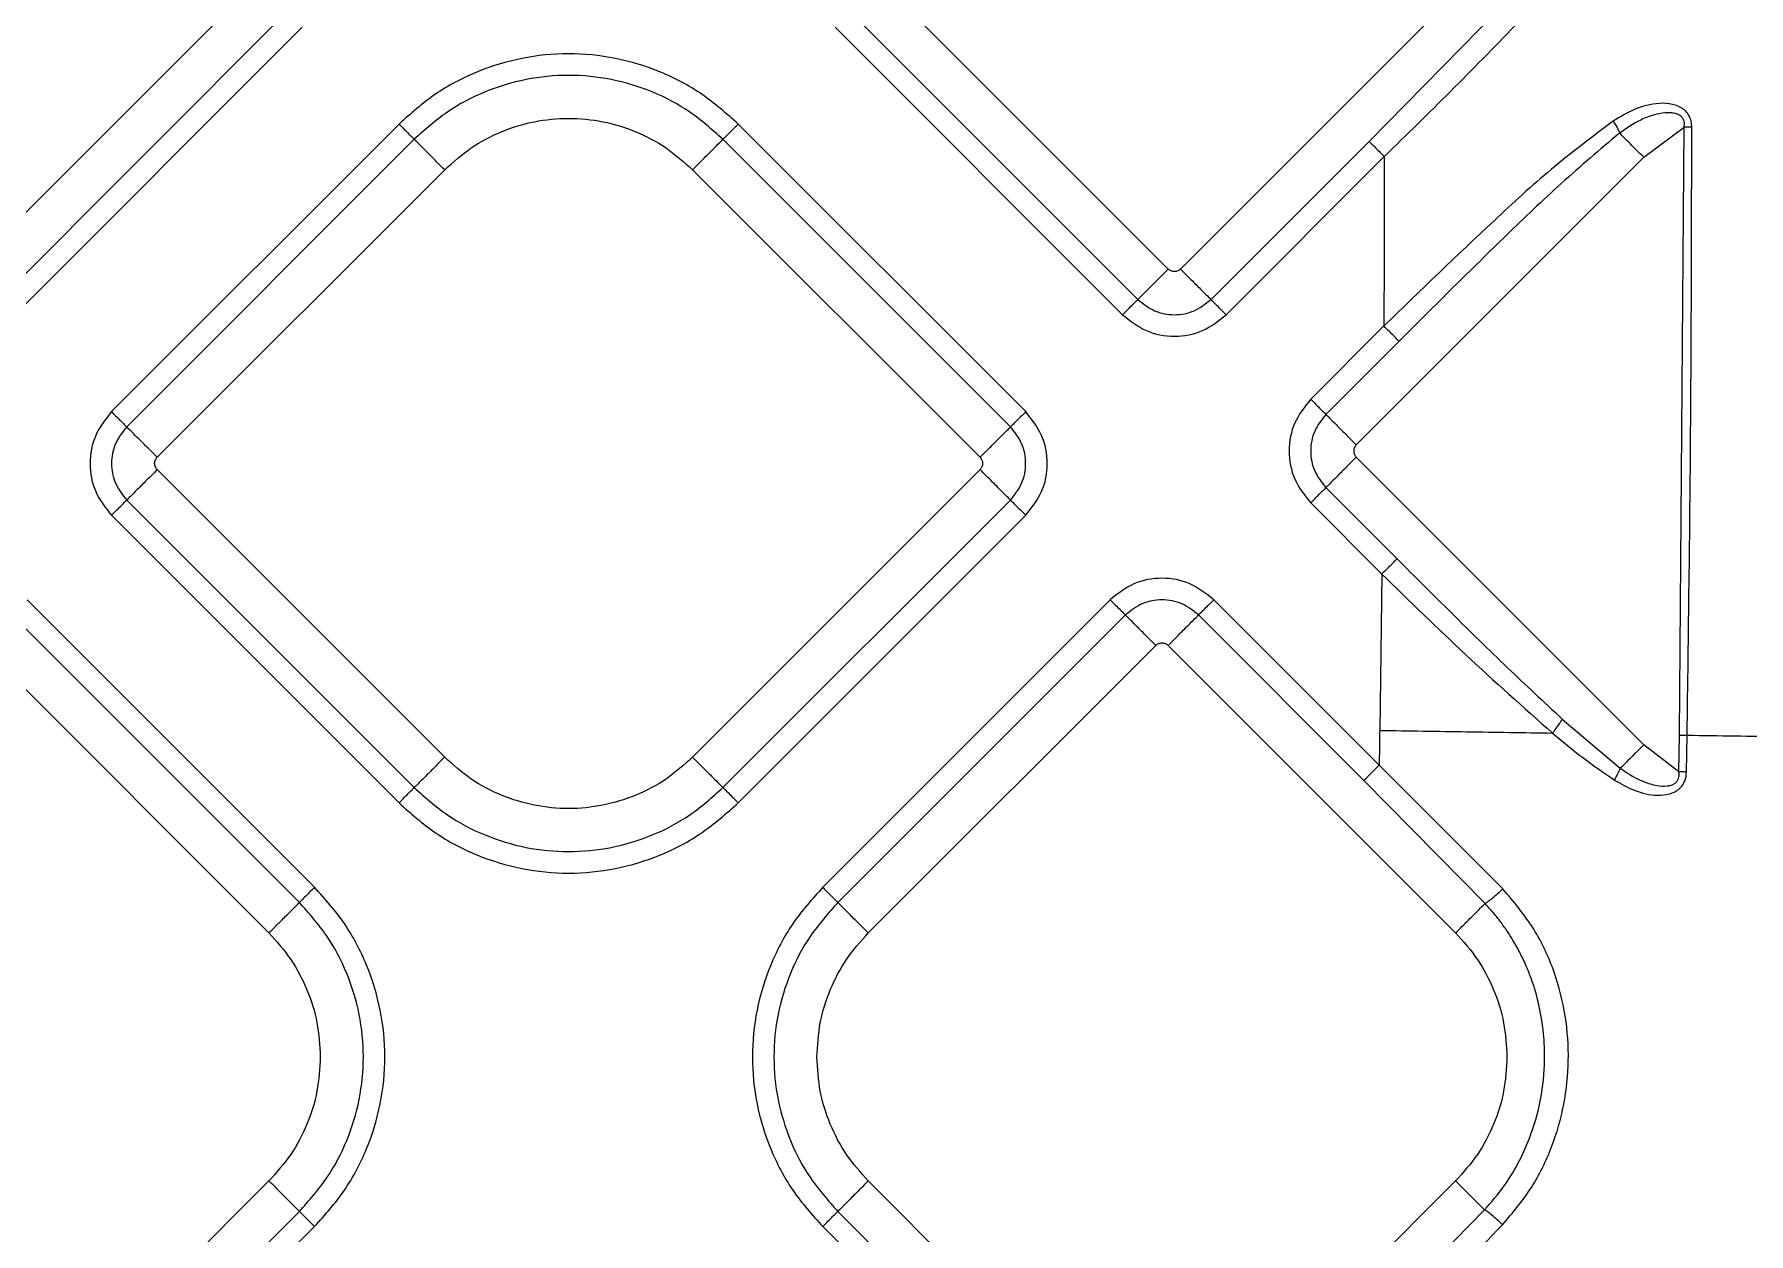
# Model space of a CAD drawing. Extents: x 939 to 1039, y 781 to 934.
# Drawn here: x 1003.182 to 1007.111, y 842.245 to 844.993 of the extents above; entities that cross this region are included whole.
import ezdxf

# ---------------------------------------------------------------- set-up
doc = ezdxf.new("R2010")
doc.units = 0
doc.header["$MEASUREMENT"] = 0
doc.layers.add('1', color=4, linetype='Continuous')

# ---------------------------------------------------------------- blocks, each defined once
blk = doc.blocks.new('Envoy')
at = {"layer": '1', "color": 3, "linetype": 'Continuous', "lineweight": 25}
for p, q in [((65.0379, 45.9394), (64.379, 45.2805)), ((67.1273, 45.2806), (66.4684, 45.9394)), ((67.8144, 45.9394), (67.1556, 45.2806)), ((64.4488, 45.2108), (65.1076, 45.8696)), ((66.3987, 45.8697), (67.0576, 45.2108)), ((67.5877, 45.5732), (67.8815, 45.8723)), ((64.4837, 45.176), (65.1425, 45.8348)), ((66.3639, 45.8348), (67.0227, 45.176)), ((65.3645, 45.6128), (64.7057, 44.9539)), ((65.3994, 45.5779), (64.7405, 44.9191)), ((66.7658, 44.9191), (66.1069, 45.5779)), ((66.8006, 44.9539), (66.1418, 45.6128)), ((68.2171, 45.5367), (68.3095, 45.6057)), ((68.2988, 44.213), (68.3095, 45.6057)), ((67.2253, 45.2108), (67.5877, 45.5732)), ((67.2602, 45.176), (67.6225, 45.5384)), ((64.8102, 44.8493), (65.4691, 45.5082)), ((66.0372, 45.5082), (66.696, 44.8493)), ((67.5583, 44.8778), (68.2171, 45.5367)), ((67.6214, 45.1502), (67.4537, 44.9825)), ((67.6563, 45.1153), (67.4886, 44.9476)), ((67.5583, 44.8496), (68.2171, 44.1907)), ((65.4691, 44.1622), (64.8102, 44.8211)), ((66.696, 44.8211), (66.0372, 44.1622)), ((64.7405, 44.7513), (65.3994, 44.0925)), ((66.1069, 44.0925), (66.7658, 44.7513)), ((67.4886, 44.7798), (67.6516, 44.6168)), ((64.7057, 44.7165), (65.3645, 44.0576)), ((66.1418, 44.0576), (66.8006, 44.7165)), ((67.4537, 44.745), (67.6168, 44.5819)), ((67.6168, 44.5819), (67.6119, 44.2237)), ((65.171, 43.8641), (64.5122, 44.5229)), ((66.9942, 44.5229), (66.3354, 43.8641)), ((67.6107, 44.1439), (67.2317, 44.5229)), ((65.1361, 43.8293), (64.4773, 44.4881)), ((67.029, 44.4881), (66.3702, 43.8292)), ((67.5758, 44.109), (67.1968, 44.4881)), ((64.4076, 44.4184), (65.0664, 43.7595)), ((66.4399, 43.7595), (67.0988, 44.4183)), ((67.127, 44.4183), (67.7859, 43.7595)), ((68.0301, 44.2497), (68.1633, 44.1369)), ((68.2975, 44.1286), (68.2988, 44.213)), ((68.3151, 44.1283), (68.3164, 44.2127)), ((68.2975, 44.1286), (68.2171, 44.1907)), ((67.8942, 43.8604), (67.6107, 44.1439)), ((67.8533, 43.8269), (67.5758, 44.109)), ((65.0664, 43.1914), (64.4076, 42.5326)), ((67.0988, 42.5325), (66.4399, 43.1914)), ((67.7859, 43.1914), (67.127, 42.5325)), ((64.4773, 42.4628), (65.1361, 43.1217)), ((66.3702, 43.1216), (67.029, 42.4628)), ((67.4734, 42.7395), (67.8522, 43.125)), ((64.5122, 42.428), (65.171, 43.0868)), ((66.3354, 43.0868), (66.9942, 42.428))]:
    blk.add_line(p, q, dxfattribs=at)
for points, knots in [([(67.6225, 45.5384), (67.6733, 45.588), (67.7748, 45.6871), (67.8734, 45.7882), (67.9226, 45.8387)], [0, 0, 0, 0, 0.500613, 1, 1, 1, 1]), ([(66.1418, 45.6128), (66.1149, 45.6367), (66.0611, 45.6847), (65.9647, 45.735), (65.8611, 45.7667), (65.7531, 45.7773), (65.6452, 45.7667), (65.5416, 45.735), (65.4451, 45.6847), (65.3914, 45.6367), (65.3645, 45.6128)], [0, 0, 0, 0, 0.125, 0.250001, 0.375, 0.500001, 0.625, 0.750001, 0.875, 1, 1, 1, 1]), ([(66.1069, 45.5779), (66.0825, 45.5997), (66.0335, 45.6434), (65.9457, 45.6892), (65.8514, 45.718), (65.7531, 45.7276), (65.6549, 45.718), (65.5606, 45.6892), (65.4728, 45.6434), (65.4238, 45.5997), (65.3994, 45.5779)], [0, 0, 0, 0, 0.125, 0.25, 0.375, 0.500001, 0.625, 0.75, 0.875, 1, 1, 1, 1]), ([(68.3271, 45.6057), (68.327, 45.6093), (68.3266, 45.6167), (68.3235, 45.6276), (68.3175, 45.6381), (68.3084, 45.6471), (68.2965, 45.654), (68.2779, 45.66), (68.2432, 45.6616), (68.1959, 45.6492), (68.163, 45.6293), (68.1472, 45.6198)], [0, 0, 0, 0, 0.047705, 0.097134, 0.149806, 0.207484, 0.270757, 0.338458, 0.478596, 0.749578, 1, 1, 1, 1]), ([(65.4691, 45.5082), (65.4887, 45.5257), (65.528, 45.5608), (65.5986, 45.5975), (65.6742, 45.6207), (65.7531, 45.6284), (65.8321, 45.6207), (65.9077, 45.5975), (65.9783, 45.5608), (66.0176, 45.5257), (66.0372, 45.5082)], [0, 0, 0, 0, 0.125, 0.249999, 0.375, 0.499999, 0.625, 0.750001, 0.875, 1, 1, 1, 1]), ([(68.1472, 45.6198), (68.0994, 45.5837), (68.0051, 45.5127), (67.8316, 45.3533), (67.7053, 45.2312), (67.6214, 45.1502)], [0, 0, 0, 0, 0.257493, 0.507675, 1, 1, 1, 1]), ([(68.1472, 45.6198), (68.1503, 45.6147), (68.1566, 45.6044), (68.16, 45.5962), (68.1617, 45.5921)], [0, 0, 0, 0, 0.499995, 1, 1, 1, 1]), ([(68.3095, 45.6057), (68.3099, 45.6084), (68.3106, 45.6135), (68.3092, 45.6214), (68.3051, 45.6285), (68.2982, 45.6338), (68.2894, 45.6372), (68.2739, 45.6398), (68.2463, 45.6368), (68.2055, 45.6224), (68.1774, 45.6029), (68.1617, 45.5921)], [0, 0, 0, 0, 0.044297, 0.084212, 0.12786, 0.175635, 0.226668, 0.286496, 0.438956, 0.687157, 1, 1, 1, 1]), ([(65.3645, 45.6128), (65.3686, 45.6086), (65.3769, 45.6003), (65.3877, 45.5895), (65.396, 45.5812), (65.3983, 45.579), (65.3994, 45.5779)], [0, 0, 0, 0, 0.250004, 0.500005, 0.749999, 1, 1, 1, 1]), ([(65.4691, 45.5082), (65.4608, 45.5164), (65.4443, 45.533), (65.4226, 45.5547), (65.406, 45.5713), (65.4016, 45.5757), (65.3994, 45.5779)], [0, 0, 0, 0, 0.249998, 0.499995, 0.74999, 1, 1, 1, 1]), ([(66.0372, 45.5082), (66.0455, 45.5164), (66.062, 45.533), (66.0837, 45.5547), (66.1003, 45.5713), (66.1047, 45.5757), (66.1069, 45.5779)], [0, 0, 0, 0, 0.249998, 0.499995, 0.74999, 1, 1, 1, 1]), ([(66.1418, 45.6128), (66.1377, 45.6086), (66.1294, 45.6003), (66.1186, 45.5895), (66.1103, 45.5812), (66.108, 45.579), (66.1069, 45.5779)], [0, 0, 0, 0, 0.250004, 0.500005, 0.749999, 1, 1, 1, 1]), ([(68.1617, 45.5921), (68.1168, 45.5542), (68.0278, 45.4791), (67.9027, 45.3587), (67.7791, 45.2378), (67.6977, 45.1566), (67.6563, 45.1153)], [0, 0, 0, 0, 0.254996, 0.505178, 0.748573, 1, 1, 1, 1]), ([(68.2171, 45.5367), (68.2118, 45.542), (68.2012, 45.5526), (68.1861, 45.5677), (68.1724, 45.5814), (68.1653, 45.5885), (68.1617, 45.5921)], [0, 0, 0, 0, 0.249995, 0.500003, 0.74999, 1, 1, 1, 1]), ([(68.3271, 45.6057), (68.3243, 45.6057), (68.3185, 45.6057), (68.3125, 45.6057), (68.3095, 45.6057)], [0, 0, 0, 0, 0.500017, 1, 1, 1, 1]), ([(68.3164, 44.2127), (68.3196, 44.4449), (68.3259, 44.9092), (68.3267, 45.3735), (68.3271, 45.6057)], [0, 0, 0, 0, 0.500001, 1, 1, 1, 1]), ([(67.5877, 45.5732), (67.5888, 45.5721), (67.591, 45.5699), (67.5993, 45.5616), (67.6101, 45.5508), (67.6184, 45.5425), (67.6225, 45.5384)], [0, 0, 0, 0, 0.249999, 0.499998, 0.749986, 1, 1, 1, 1]), ([(67.6225, 45.5384), (67.6225, 45.4737), (67.6223, 45.3443), (67.6217, 45.2149), (67.6214, 45.1502)], [0, 0, 0, 0, 0.499999, 1, 1, 1, 1]), ([(67.1273, 45.2806), (67.119, 45.2723), (67.1024, 45.2557), (67.0808, 45.2341), (67.0642, 45.2175), (67.0598, 45.2131), (67.0576, 45.2108)], [0, 0, 0, 0, 0.249998, 0.499995, 0.74999, 1, 1, 1, 1]), ([(67.1556, 45.2806), (67.1535, 45.2789), (67.1493, 45.2757), (67.1414, 45.2742), (67.1335, 45.2757), (67.1293, 45.2789), (67.1273, 45.2806)], [0, 0, 0, 0, 0.250231, 0.500018, 0.749769, 1, 1, 1, 1]), ([(67.1556, 45.2806), (67.1638, 45.2723), (67.1804, 45.2557), (67.202, 45.2341), (67.2186, 45.2175), (67.2231, 45.2131), (67.2253, 45.2108)], [0, 0, 0, 0, 0.249999, 0.499997, 0.749989, 1, 1, 1, 1]), ([(67.0227, 45.176), (67.0268, 45.1801), (67.0351, 45.1884), (67.0459, 45.1992), (67.0542, 45.2075), (67.0564, 45.2097), (67.0576, 45.2108)], [0, 0, 0, 0, 0.2500013, 0.4999996, 0.7499994, 1, 1, 1, 1]), ([(67.0576, 45.2108), (67.0698, 45.2012), (67.0944, 45.1818), (67.1414, 45.1732), (67.1885, 45.1818), (67.213, 45.2012), (67.2253, 45.2108)], [0, 0, 0, 0, 0.2498651, 0.4999881, 0.7501231, 1, 1, 1, 1]), ([(67.2602, 45.176), (67.256, 45.1801), (67.2477, 45.1884), (67.2369, 45.1992), (67.2286, 45.2075), (67.2264, 45.2097), (67.2253, 45.2108)], [0, 0, 0, 0, 0.25001, 0.500005, 0.750002, 1, 1, 1, 1]), ([(67.0227, 45.176), (67.04, 45.1623), (67.0748, 45.1348), (67.1414, 45.1228), (67.2081, 45.1348), (67.2428, 45.1623), (67.2602, 45.176)], [0, 0, 0, 0, 0.250066, 0.49998, 0.749929, 1, 1, 1, 1]), ([(67.6563, 45.1153), (67.6552, 45.1164), (67.653, 45.1186), (67.6447, 45.1269), (67.6339, 45.1378), (67.6256, 45.146), (67.6214, 45.1502)], [0, 0, 0, 0, 0.250002, 0.500004, 0.749995, 1, 1, 1, 1]), ([(64.7057, 44.9539), (64.692, 44.9366), (64.6645, 44.9018), (64.6525, 44.8352), (64.6645, 44.7686), (64.692, 44.7338), (64.7057, 44.7165)], [0, 0, 0, 0, 0.250068, 0.499983, 0.74993, 1, 1, 1, 1]), ([(64.7057, 44.9539), (64.7098, 44.9498), (64.7181, 44.9415), (64.7289, 44.9307), (64.7372, 44.9224), (64.7394, 44.9202), (64.7405, 44.9191)], [0, 0, 0, 0, 0.250008, 0.500002, 0.749998, 1, 1, 1, 1]), ([(66.8006, 44.9539), (66.7965, 44.9498), (66.7882, 44.9415), (66.7774, 44.9307), (66.7691, 44.9224), (66.7669, 44.9202), (66.7658, 44.9191)], [0, 0, 0, 0, 0.250008, 0.500002, 0.749998, 1, 1, 1, 1]), ([(66.8006, 44.7165), (66.8143, 44.7338), (66.8418, 44.7686), (66.8538, 44.8352), (66.8418, 44.9018), (66.8143, 44.9366), (66.8006, 44.9539)], [0, 0, 0, 0, 0.250068, 0.499983, 0.74993, 1, 1, 1, 1]), ([(67.4537, 44.9825), (67.44, 44.9651), (67.4125, 44.9304), (67.4005, 44.8637), (67.4126, 44.7971), (67.44, 44.7623), (67.4537, 44.745)], [0, 0, 0, 0, 0.2500699, 0.5000165, 0.7499318, 1, 1, 1, 1]), ([(67.4537, 44.9825), (67.4579, 44.9783), (67.4661, 44.97), (67.4769, 44.9592), (67.4852, 44.9509), (67.4875, 44.9487), (67.4886, 44.9476)], [0, 0, 0, 0, 0.249996, 0.500001, 0.749997, 1, 1, 1, 1]), ([(67.4886, 44.9476), (67.4789, 44.9353), (67.4595, 44.9108), (67.451, 44.8637), (67.4595, 44.8166), (67.4789, 44.7921), (67.4886, 44.7798)], [0, 0, 0, 0, 0.249877, 0.500014, 0.750137, 1, 1, 1, 1]), ([(67.4886, 44.9476), (67.4908, 44.9454), (67.4952, 44.9409), (67.5118, 44.9243), (67.5334, 44.9027), (67.55, 44.8861), (67.5583, 44.8778)], [0, 0, 0, 0, 0.250009, 0.500004, 0.750002, 1, 1, 1, 1]), ([(64.7405, 44.9191), (64.7309, 44.9068), (64.7115, 44.8823), (64.7029, 44.8352), (64.7115, 44.7881), (64.7309, 44.7636), (64.7405, 44.7513)], [0, 0, 0, 0, 0.249863, 0.499986, 0.750123, 1, 1, 1, 1]), ([(64.8102, 44.8493), (64.802, 44.8576), (64.7854, 44.8742), (64.7638, 44.8958), (64.7472, 44.9124), (64.7427, 44.9168), (64.7405, 44.9191)], [0, 0, 0, 0, 0.249998, 0.499996, 0.749991, 1, 1, 1, 1]), ([(66.696, 44.8493), (66.7043, 44.8576), (66.7209, 44.8742), (66.7425, 44.8958), (66.7591, 44.9124), (66.7636, 44.9168), (66.7658, 44.9191)], [0, 0, 0, 0, 0.249998, 0.499996, 0.749991, 1, 1, 1, 1]), ([(66.7658, 44.7513), (66.7754, 44.7636), (66.7948, 44.7881), (66.8034, 44.8352), (66.7948, 44.8823), (66.7754, 44.9068), (66.7658, 44.9191)], [0, 0, 0, 0, 0.249863, 0.499986, 0.750123, 1, 1, 1, 1]), ([(67.5583, 44.8778), (67.5566, 44.8758), (67.5534, 44.8717), (67.552, 44.8637), (67.5534, 44.8558), (67.5566, 44.8516), (67.5583, 44.8496)], [0, 0, 0, 0, 0.249937, 0.499864, 0.749785, 1, 1, 1, 1]), ([(64.8102, 44.8211), (64.8086, 44.8231), (64.8054, 44.8273), (64.8039, 44.8352), (64.8054, 44.8431), (64.8086, 44.8473), (64.8102, 44.8493)], [0, 0, 0, 0, 0.25022, 0.5, 0.749782, 1, 1, 1, 1]), ([(66.696, 44.8493), (66.6977, 44.8473), (66.7009, 44.8431), (66.7024, 44.8352), (66.7009, 44.8273), (66.6977, 44.8231), (66.696, 44.8211)], [0, 0, 0, 0, 0.250218, 0.5, 0.74978, 1, 1, 1, 1]), ([(67.5583, 44.8496), (67.55, 44.8413), (67.5334, 44.8247), (67.5118, 44.8031), (67.4952, 44.7865), (67.4908, 44.7821), (67.4886, 44.7798)], [0, 0, 0, 0, 0.249998, 0.499996, 0.749991, 1, 1, 1, 1]), ([(64.8102, 44.8211), (64.802, 44.8128), (64.7854, 44.7962), (64.7638, 44.7746), (64.7472, 44.758), (64.7427, 44.7535), (64.7405, 44.7513)], [0, 0, 0, 0, 0.249998, 0.499996, 0.749991, 1, 1, 1, 1]), ([(66.7658, 44.7513), (66.7636, 44.7535), (66.7591, 44.758), (66.7425, 44.7746), (66.7209, 44.7962), (66.7043, 44.8128), (66.696, 44.8211)], [0, 0, 0, 0, 0.250009, 0.500004, 0.750002, 1, 1, 1, 1]), ([(64.7057, 44.7165), (64.7098, 44.7206), (64.7181, 44.7289), (64.7289, 44.7397), (64.7372, 44.748), (64.7394, 44.7502), (64.7405, 44.7513)], [0, 0, 0, 0, 0.250008, 0.500002, 0.749998, 1, 1, 1, 1]), ([(66.7658, 44.7513), (66.7669, 44.7502), (66.7691, 44.748), (66.7774, 44.7397), (66.7882, 44.7289), (66.7965, 44.7206), (66.8006, 44.7165)], [0, 0, 0, 0, 0.250002, 0.499998, 0.749992, 1, 1, 1, 1]), ([(67.4537, 44.745), (67.4579, 44.7491), (67.4661, 44.7574), (67.4769, 44.7682), (67.4852, 44.7765), (67.4875, 44.7787), (67.4886, 44.7798)], [0, 0, 0, 0, 0.249997, 0.500001, 0.749998, 1, 1, 1, 1]), ([(67.6168, 44.5819), (67.6209, 44.5861), (67.6292, 44.5943), (67.64, 44.6052), (67.6483, 44.6135), (67.6505, 44.6157), (67.6516, 44.6168)], [0, 0, 0, 0, 0.250005, 0.499996, 0.749998, 1, 1, 1, 1]), ([(67.6516, 44.6168), (67.6932, 44.5753), (67.7773, 44.4916), (67.9027, 44.3682), (67.9883, 44.2886), (68.0301, 44.2497)], [0, 0, 0, 0, 0.333505, 0.674404, 1, 1, 1, 1]), ([(67.2317, 44.5229), (67.2143, 44.5366), (67.1796, 44.5641), (67.1129, 44.5761), (67.0463, 44.5641), (67.0115, 44.5366), (66.9942, 44.5229)], [0, 0, 0, 0, 0.250066, 0.499985, 0.749929, 1, 1, 1, 1]), ([(67.6168, 44.5819), (67.6803, 44.5199), (67.8084, 44.3948), (67.9411, 44.2769), (68.0079, 44.2175)], [0, 0, 0, 0, 0.4961118, 1, 1, 1, 1]), ([(66.9942, 44.5229), (66.9983, 44.5188), (67.0066, 44.5105), (67.0174, 44.4997), (67.0257, 44.4914), (67.0279, 44.4892), (67.029, 44.4881)], [0, 0, 0, 0, 0.250011, 0.499996, 0.750002, 1, 1, 1, 1]), ([(67.1968, 44.4881), (67.1845, 44.4977), (67.16, 44.5171), (67.1129, 44.5257), (67.0659, 44.5171), (67.0413, 44.4977), (67.029, 44.4881)], [0, 0, 0, 0, 0.249861, 0.499985, 0.750122, 1, 1, 1, 1]), ([(67.2317, 44.5229), (67.2275, 44.5188), (67.2192, 44.5105), (67.2084, 44.4997), (67.2001, 44.4914), (67.1979, 44.4892), (67.1968, 44.4881)], [0, 0, 0, 0, 0.2500003, 0.4999973, 0.7499964, 1, 1, 1, 1]), ([(67.0988, 44.4183), (67.0905, 44.4266), (67.0739, 44.4432), (67.0523, 44.4648), (67.0357, 44.4814), (67.0313, 44.4858), (67.029, 44.4881)], [0, 0, 0, 0, 0.249999, 0.499997, 0.749989, 1, 1, 1, 1]), ([(67.127, 44.4183), (67.1353, 44.4266), (67.1519, 44.4432), (67.1735, 44.4648), (67.1901, 44.4814), (67.1946, 44.4858), (67.1968, 44.4881)], [0, 0, 0, 0, 0.249998, 0.499996, 0.749991, 1, 1, 1, 1]), ([(67.0988, 44.4183), (67.1008, 44.42), (67.105, 44.4232), (67.1129, 44.4247), (67.1208, 44.4232), (67.125, 44.42), (67.127, 44.4183)], [0, 0, 0, 0, 0.250231, 0.500018, 0.749769, 1, 1, 1, 1]), ([(68.0079, 44.2175), (68.0105, 44.2207), (68.0157, 44.2271), (68.0221, 44.236), (68.0273, 44.2439), (68.0291, 44.2478), (68.0301, 44.2497)], [0, 0, 0, 0, 0.250001, 0.499997, 0.750011, 1, 1, 1, 1]), ([(67.6119, 44.2237), (67.6117, 44.2104), (67.6113, 44.1838), (67.6109, 44.1572), (67.6107, 44.1439)], [0, 0, 0, 0, 0.499497, 1, 1, 1, 1]), ([(67.6119, 44.2237), (67.6784, 44.2227), (67.8114, 44.2206), (67.9424, 44.2186), (68.0079, 44.2175)], [0, 0, 0, 0, 0.500001, 1, 1, 1, 1]), ([(68.0079, 44.2175), (68.0306, 44.1986), (68.0765, 44.1603), (68.1252, 44.1268), (68.1499, 44.1098)], [0, 0, 0, 0, 0.493215, 1, 1, 1, 1]), ([(68.2988, 44.213), (68.3018, 44.213), (68.3078, 44.2129), (68.3136, 44.2128), (68.3164, 44.2127)], [0, 0, 0, 0, 0.499978, 1, 1, 1, 1]), ([(68.3164, 44.2127), (68.3895, 44.2116), (68.5356, 44.2093), (68.7391, 44.2062), (68.9275, 44.2032), (69.0971, 44.2006), (69.2461, 44.1983), (69.3716, 44.1963), (69.4743, 44.1947), (69.5205, 44.194), (69.5436, 44.1936)], [0, 0, 0, 0, 0.1249979, 0.2499975, 0.374997, 0.4999965, 0.6249951, 0.7499943, 0.874997, 1, 1, 1, 1]), ([(69.5436, 44.1936), (69.5412, 44.0632), (69.5364, 43.7971), (69.5192, 43.3916), (69.4872, 42.9737), (69.4332, 42.5463), (69.3555, 42.1374), (69.2533, 41.7511), (69.1285, 41.3913), (68.9715, 41.0396), (68.78, 40.7019), (68.5527, 40.3851), (68.2906, 40.0959), (67.9972, 39.84), (67.6783, 39.6208), (67.3414, 39.4393), (66.9952, 39.2931), (66.6476, 39.1771), (66.2837, 39.0796), (65.91, 38.9976), (65.5328, 38.9242), (65.1795, 38.8547), (64.8515, 38.7834), (64.6445, 38.7239), (64.545, 38.6952)], [0, 0, 0, 0, 0.0462551, 0.0943403, 0.1439009, 0.1948629, 0.2470733, 0.2914326, 0.3364306, 0.3819314, 0.4277941, 0.4738694, 0.520022, 0.5661172, 0.6119855, 0.6573836, 0.7019699, 0.7454071, 0.7874131, 0.8355949, 0.8810639, 0.9236626, 0.9632874, 1, 1, 1, 1]), ([(65.4691, 44.1622), (65.4608, 44.1539), (65.4443, 44.1374), (65.4226, 44.1157), (65.406, 44.0991), (65.4016, 44.0947), (65.3994, 44.0925)], [0, 0, 0, 0, 0.249998, 0.499995, 0.74999, 1, 1, 1, 1]), ([(66.0372, 44.1622), (66.0176, 44.1447), (65.9783, 44.1096), (65.9077, 44.0729), (65.8321, 44.0497), (65.7531, 44.042), (65.6742, 44.0497), (65.5986, 44.0729), (65.528, 44.1096), (65.4887, 44.1447), (65.4691, 44.1622)], [0, 0, 0, 0, 0.125, 0.249999, 0.375, 0.500001, 0.625, 0.750001, 0.875, 1, 1, 1, 1]), ([(66.0372, 44.1622), (66.0455, 44.1539), (66.062, 44.1374), (66.0837, 44.1157), (66.1003, 44.0991), (66.1047, 44.0947), (66.1069, 44.0925)], [0, 0, 0, 0, 0.249998, 0.499995, 0.74999, 1, 1, 1, 1]), ([(68.2171, 44.1907), (68.212, 44.1856), (68.2018, 44.1754), (68.1873, 44.1609), (68.174, 44.1476), (68.1669, 44.1405), (68.1633, 44.1369)], [0, 0, 0, 0, 0.250008, 0.500001, 0.750003, 1, 1, 1, 1]), ([(67.6107, 44.1439), (67.6065, 44.1397), (67.5982, 44.1315), (67.5874, 44.1206), (67.5791, 44.1123), (67.5769, 44.1101), (67.5758, 44.109)], [0, 0, 0, 0, 0.2500049, 0.4999964, 0.7499982, 1, 1, 1, 1]), ([(68.1499, 44.1098), (68.1528, 44.1147), (68.1585, 44.1246), (68.1617, 44.1328), (68.1633, 44.1369)], [0, 0, 0, 0, 0.500001, 1, 1, 1, 1]), ([(68.1499, 44.1098), (68.1648, 44.1013), (68.1958, 44.0836), (68.2397, 44.0734), (68.2714, 44.0762), (68.288, 44.0825), (68.2985, 44.0893), (68.3064, 44.098), (68.3134, 44.1108), (68.3144, 44.1214), (68.3151, 44.1283)], [0, 0, 0, 0, 0.253969, 0.525399, 0.663728, 0.730096, 0.792191, 0.849304, 0.902089, 1, 1, 1, 1]), ([(68.1633, 44.1369), (68.178, 44.1271), (68.2042, 44.1097), (68.2414, 44.0972), (68.2662, 44.0954), (68.2799, 44.098), (68.2878, 44.1015), (68.2937, 44.1068), (68.2971, 44.1132), (68.2984, 44.1207), (68.2978, 44.1258), (68.2975, 44.1286)], [0, 0, 0, 0, 0.317624, 0.566185, 0.708301, 0.767701, 0.822139, 0.866595, 0.908242, 0.951505, 1, 1, 1, 1]), ([(68.3151, 44.1283), (68.3122, 44.1283), (68.3065, 44.1284), (68.3005, 44.1285), (68.2975, 44.1286)], [0, 0, 0, 0, 0.500016, 1, 1, 1, 1]), ([(65.3645, 44.0576), (65.3686, 44.0618), (65.3769, 44.0701), (65.3877, 44.0809), (65.396, 44.0892), (65.3983, 44.0914), (65.3994, 44.0925)], [0, 0, 0, 0, 0.250004, 0.500005, 0.749999, 1, 1, 1, 1]), ([(65.3994, 44.0925), (65.4238, 44.0707), (65.4728, 44.027), (65.5606, 43.9812), (65.6549, 43.9524), (65.7531, 43.9428), (65.8514, 43.9524), (65.9457, 43.9812), (66.0335, 44.027), (66.0825, 44.0707), (66.1069, 44.0925)], [0, 0, 0, 0, 0.125, 0.25, 0.375, 0.499999, 0.625, 0.75, 0.875, 1, 1, 1, 1]), ([(66.1418, 44.0576), (66.1377, 44.0618), (66.1294, 44.0701), (66.1186, 44.0809), (66.1103, 44.0892), (66.108, 44.0914), (66.1069, 44.0925)], [0, 0, 0, 0, 0.250004, 0.500005, 0.749999, 1, 1, 1, 1]), ([(65.3645, 44.0576), (65.3914, 44.0336), (65.4451, 43.9857), (65.5416, 43.9354), (65.6452, 43.9037), (65.7531, 43.8931), (65.8611, 43.9037), (65.9647, 43.9354), (66.0611, 43.9857), (66.1149, 44.0336), (66.1418, 44.0576)], [0, 0, 0, 0, 0.125, 0.249999, 0.375, 0.499999, 0.625, 0.749999, 0.875, 1, 1, 1, 1]), ([(65.171, 43.8641), (65.1668, 43.86), (65.1586, 43.8517), (65.1477, 43.8409), (65.1394, 43.8326), (65.1372, 43.8304), (65.1361, 43.8293)], [0, 0, 0, 0, 0.250006, 0.499996, 0.749999, 1, 1, 1, 1]), ([(65.171, 43.0868), (65.195, 43.1137), (65.2429, 43.1675), (65.2932, 43.264), (65.3249, 43.3675), (65.3355, 43.4755), (65.3249, 43.5834), (65.2932, 43.687), (65.2429, 43.7835), (65.195, 43.8372), (65.171, 43.8641)], [0, 0, 0, 0, 0.125, 0.25, 0.375, 0.5, 0.625, 0.75, 0.875, 1, 1, 1, 1]), ([(66.3354, 43.8641), (66.3114, 43.8372), (66.2634, 43.7834), (66.2131, 43.6869), (66.1814, 43.5834), (66.1709, 43.4754), (66.1814, 43.3675), (66.2131, 43.2639), (66.2634, 43.1674), (66.3114, 43.1137), (66.3354, 43.0868)], [0, 0, 0, 0, 0.125, 0.25, 0.375, 0.5, 0.625, 0.75, 0.875, 1, 1, 1, 1]), ([(66.3354, 43.8641), (66.3395, 43.8599), (66.3478, 43.8517), (66.3586, 43.8408), (66.3669, 43.8325), (66.3691, 43.8303), (66.3702, 43.8292)], [0, 0, 0, 0, 0.250004, 0.500005, 0.749999, 1, 1, 1, 1]), ([(67.8942, 43.8604), (67.89, 43.8565), (67.8817, 43.8487), (67.8696, 43.8384), (67.8593, 43.8304), (67.8553, 43.828), (67.8533, 43.8269)], [0, 0, 0, 0, 0.250001, 0.500001, 0.749997, 1, 1, 1, 1]), ([(67.8936, 43.0911), (67.9169, 43.1187), (67.9625, 43.1728), (68.0083, 43.2677), (68.0366, 43.3662), (68.0471, 43.4677), (68.0401, 43.5703), (68.014, 43.6724), (67.9678, 43.7732), (67.9192, 43.8307), (67.8942, 43.8604)], [0, 0, 0, 0, 0.128081, 0.250892, 0.370837, 0.489917, 0.610022, 0.733229, 0.862154, 1, 1, 1, 1]), ([(65.0664, 43.7595), (65.0747, 43.7678), (65.0912, 43.7844), (65.1129, 43.806), (65.1295, 43.8226), (65.1339, 43.827), (65.1361, 43.8293)], [0, 0, 0, 0, 0.249998, 0.499997, 0.749989, 1, 1, 1, 1]), ([(65.1361, 43.1217), (65.158, 43.1462), (65.2016, 43.1951), (65.2474, 43.2829), (65.2763, 43.3772), (65.2859, 43.4755), (65.2763, 43.5737), (65.2474, 43.668), (65.2016, 43.7558), (65.158, 43.8048), (65.1361, 43.8293)], [0, 0, 0, 0, 0.125, 0.25, 0.375, 0.5, 0.625, 0.75, 0.875, 1, 1, 1, 1]), ([(66.3702, 43.8292), (66.3484, 43.8048), (66.3047, 43.7558), (66.2589, 43.668), (66.2301, 43.5737), (66.2205, 43.4754), (66.2301, 43.3772), (66.2589, 43.2829), (66.3047, 43.1951), (66.3484, 43.1461), (66.3702, 43.1216)], [0, 0, 0, 0, 0.125, 0.25, 0.375, 0.5, 0.625, 0.75, 0.875, 1, 1, 1, 1]), ([(66.4399, 43.7595), (66.4317, 43.7678), (66.4151, 43.7843), (66.3934, 43.806), (66.3768, 43.8226), (66.3724, 43.827), (66.3702, 43.8292)], [0, 0, 0, 0, 0.249998, 0.499995, 0.74999, 1, 1, 1, 1]), ([(67.7859, 43.7595), (67.7933, 43.7669), (67.8082, 43.7818), (67.8282, 43.8019), (67.8445, 43.8182), (67.8504, 43.824), (67.8533, 43.8269)], [0, 0, 0, 0, 0.2500056, 0.5000047, 0.75001, 1, 1, 1, 1]), ([(67.8522, 43.125), (67.8678, 43.1429), (67.8965, 43.176), (67.9299, 43.2312), (67.9601, 43.2968), (67.9829, 43.3765), (67.9913, 43.4584), (67.9885, 43.5298), (67.9787, 43.5921), (67.9641, 43.6431), (67.9484, 43.6831), (67.9344, 43.713), (67.9195, 43.7398), (67.9038, 43.7645), (67.8872, 43.7877), (67.8698, 43.8091), (67.8577, 43.8222), (67.8533, 43.8269)], [0, 0, 0, 0, 0.092013, 0.170419, 0.250001, 0.372689, 0.490288, 0.568224, 0.649688, 0.734815, 0.773878, 0.816734, 0.863409, 0.893045, 0.930488, 0.974841, 1, 1, 1, 1]), ([(65.0664, 43.7595), (65.0839, 43.7399), (65.119, 43.7006), (65.1556, 43.6301), (65.1796, 43.5544), (65.1826, 43.5018), (65.1841, 43.4755)], [0, 0, 0, 0, 0.249999, 0.5, 0.75, 1, 1, 1, 1]), ([(66.3223, 43.4754), (66.3238, 43.5017), (66.3267, 43.5543), (66.3508, 43.63), (66.3873, 43.7006), (66.4224, 43.7399), (66.4399, 43.7595)], [0, 0, 0, 0, 0.25, 0.499999, 0.750001, 1, 1, 1, 1]), ([(67.7859, 43.7595), (67.8034, 43.7399), (67.8385, 43.7006), (67.875, 43.63), (67.8991, 43.5543), (67.9021, 43.5017), (67.9035, 43.4754)], [0, 0, 0, 0, 0.250001, 0.500001, 0.750001, 1, 1, 1, 1]), ([(65.1841, 43.4755), (65.1826, 43.4492), (65.1796, 43.3966), (65.1556, 43.3209), (65.119, 43.2503), (65.0839, 43.2111), (65.0664, 43.1914)], [0, 0, 0, 0, 0.25, 0.5, 0.750001, 1, 1, 1, 1]), ([(66.4399, 43.1914), (66.4224, 43.211), (66.3873, 43.2503), (66.3508, 43.3208), (66.3267, 43.3965), (66.3238, 43.4491), (66.3223, 43.4754)], [0, 0, 0, 0, 0.25, 0.500001, 0.75, 1, 1, 1, 1]), ([(67.9035, 43.4754), (67.9021, 43.4491), (67.8991, 43.3965), (67.875, 43.3208), (67.8385, 43.2503), (67.8034, 43.211), (67.7859, 43.1914)], [0, 0, 0, 0, 0.249999, 0.499999, 0.749998, 1, 1, 1, 1]), ([(65.0664, 43.1914), (65.0747, 43.1831), (65.0912, 43.1666), (65.1129, 43.1449), (65.1295, 43.1283), (65.1339, 43.1239), (65.1361, 43.1217)], [0, 0, 0, 0, 0.249998, 0.499997, 0.749989, 1, 1, 1, 1]), ([(66.4399, 43.1914), (66.4317, 43.1831), (66.4151, 43.1665), (66.3934, 43.1449), (66.3768, 43.1283), (66.3724, 43.1239), (66.3702, 43.1216)], [0, 0, 0, 0, 0.2499975, 0.4999953, 0.7499898, 1, 1, 1, 1]), ([(67.8522, 43.125), (67.8491, 43.1281), (67.843, 43.1343), (67.8269, 43.1504), (67.8074, 43.1698), (67.7931, 43.1842), (67.7859, 43.1914)], [0, 0, 0, 0, 0.249992, 0.49999, 0.749996, 1, 1, 1, 1]), ([(65.171, 43.0868), (65.1668, 43.091), (65.1586, 43.0992), (65.1477, 43.1101), (65.1394, 43.1184), (65.1372, 43.1206), (65.1361, 43.1217)], [0, 0, 0, 0, 0.250004, 0.499995, 0.749998, 1, 1, 1, 1]), ([(66.3354, 43.0868), (66.3395, 43.0909), (66.3478, 43.0992), (66.3586, 43.11), (66.3669, 43.1183), (66.3691, 43.1205), (66.3702, 43.1216)], [0, 0, 0, 0, 0.250003, 0.5000043, 0.7499982, 1, 1, 1, 1]), ([(67.8936, 43.0911), (67.8895, 43.0949), (67.8813, 43.1026), (67.8692, 43.1129), (67.8587, 43.1211), (67.8544, 43.1237), (67.8522, 43.125)], [0, 0, 0, 0, 0.249987, 0.499986, 0.749996, 1, 1, 1, 1]), ([(67.5083, 42.7046), (67.572, 42.7668), (67.7024, 42.8942), (67.8289, 43.0245), (67.8936, 43.0911)], [0, 0, 0, 0, 0.4884848, 1, 1, 1, 1])]:
    blk.add_open_spline(points, degree=3, knots=knots, dxfattribs=at)

msp = doc.modelspace()

# ---------------------------------------------------------------- block references
at = {"layer": '1'}
msp.add_blockref('Envoy', (938.6538, 799.1744), dxfattribs=at)

doc.saveas('drawing.dxf')
